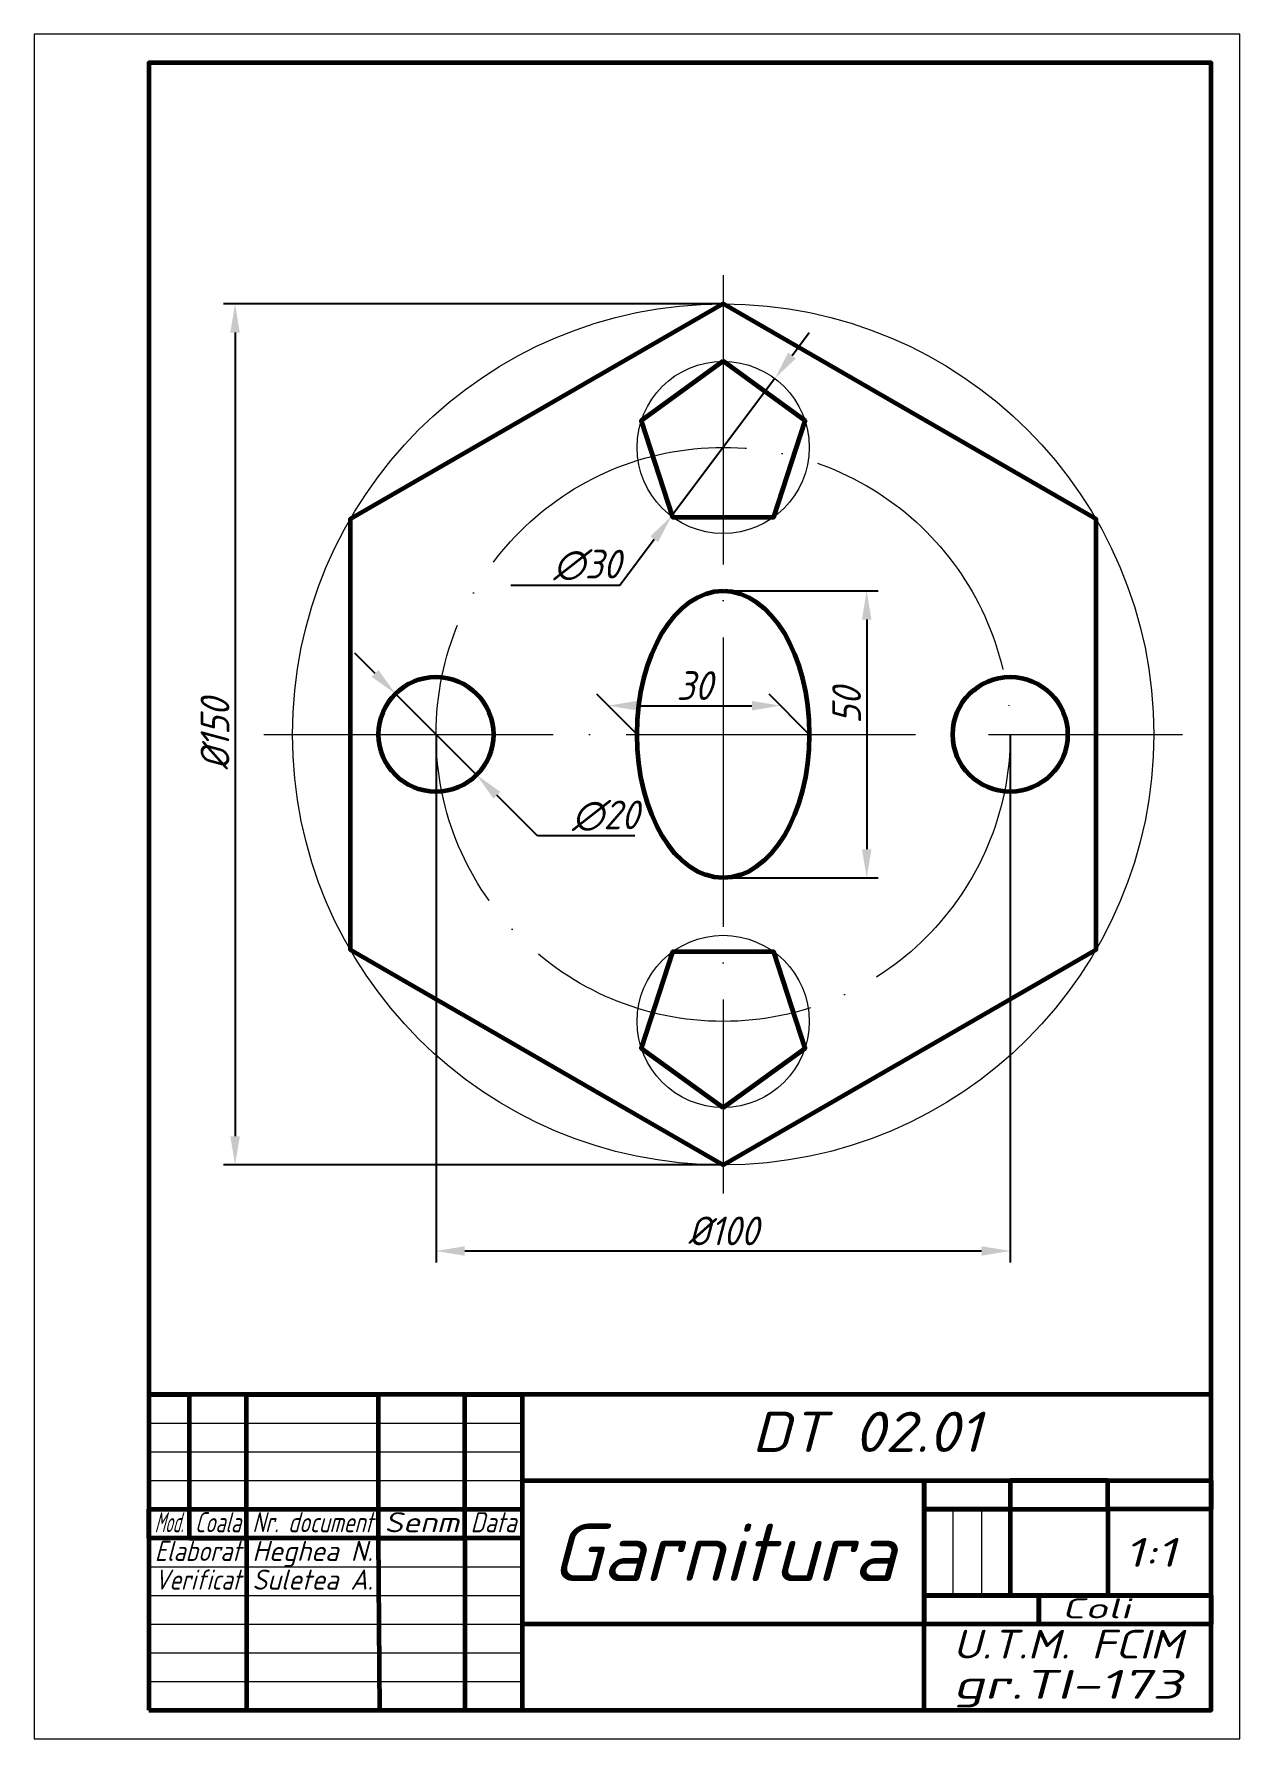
# Model space of a CAD drawing. Header units: millimetres. Extents: x 0 to 210, y 0 to 297.
import ezdxf
from ezdxf.enums import TextEntityAlignment as Align

# ---------------------------------------------------------------- set-up
doc = ezdxf.new("R2010")
doc.units = ezdxf.units.MM
doc.header["$LTSCALE"] = 2.1
doc.linetypes.add('ACAD_ISO04W100', pattern=[30, 24, -3, 0, -3])
for name, color, linetype, lineweight in [('Axe', 153, 'ACAD_ISO04W100', 20), ('Contur', 20, 'Continuous', 60), ('Cote', 92, 'Continuous', 20), ('Subțire', 51, 'Continuous', 20), ('Text10', 7, 'Continuous', 100), ('Text3.5', 7, 'Continuous', 35), ('Text5', 7, 'Continuous', 50), ('text7', 7, 'Continuous', 70)]:
    doc.layers.add(name, color=color, linetype=linetype, lineweight=lineweight)
doc.styles.get("Standard").update_dxf_attribs({"font": 'isocp.shx', "oblique": 15})
doc.dimstyles.new('Hejea-NORMA-2017', dxfattribs={"dimtxt": 5, "dimasz": 5, "dimexe": 2, "dimexo": 0, "dimgap": 1, "dimtad": 1, "dimtoh": 1, "dimdec": 0, "dimtxsty": 'Standard', "dimcen": 2.5, "dimadec": 0, "dimazin": 0, "dimtp": 0.05, "dimtm": 0.05, "dimtfac": 1, "dimtdec": 0, "dimtmove": 0, "dimatfit": 3, "dimldrblk": 'DOTSMALL', "dimfxl": 1, "dimlwd": 25, "dimlwe": 25, "dimarcsym": 0})

# ---------------------------------------------------------------- blocks, each defined once
blk = doc.blocks.new('*D16')
at = {"layer": 'Cote', "color": 0, "lineweight": 25, "transparency": 16777216}
for p, q in [((132, 241), (135, 245)), ((129, 237), (111, 213)), ((102, 201), (108, 209)), ((83.04, 201), (102, 201))]:
    blk.add_line(p, q, dxfattribs=at)
at = {"layer": 'Cote', "color": 0, "transparency": 16777216}
for points in [[(131.33, 241.5), (132.67, 240.5), (129, 237)], [(107.33, 209.5), (108.67, 208.5), (111, 213)]]:
    blk.add_solid(points, dxfattribs=at)
at = {"layer": 'Defpoints', "color": 0, "transparency": 16777216}
for p in [(129, 237), (111, 213)]:
    blk.add_point(p, dxfattribs=at)
at = {"layer": 'Cote', "color": 0, "transparency": 16777216, "insert": (92.02, 204.5), "char_height": 5, "attachment_point": 5}
blk.add_mtext('   ∅30', dxfattribs=at)
blk = doc.blocks.new('_DotSmall')
at = {"color": 0, "linetype": 'ByBlock', "const_width": 0.5}
blk.add_lwpolyline([(-0.0625, 0, 1), (0.0625, 0, 1)], format="xyb", close=True, dxfattribs=at)
blk = doc.blocks.new('*D17')
at = {"layer": 'Cote', "color": 0, "lineweight": 25, "transparency": 16777216}
for p, q in [((59.39, 185.61), (55.86, 189.14)), ((62.93, 182.07), (77.07, 167.93)), ((87.68, 157.32), (80.61, 164.39)), ((104.64, 157.32), (87.68, 157.32))]:
    blk.add_line(p, q, dxfattribs=at)
at = {"layer": 'Cote', "color": 0, "transparency": 16777216}
for points in [[(59.98, 186.2), (58.8, 185.02), (62.93, 182.07)], [(81.2, 164.98), (80.02, 163.8), (77.07, 167.93)]]:
    blk.add_solid(points, dxfattribs=at)
at = {"layer": 'Defpoints', "color": 0, "transparency": 16777216}
for p in [(62.93, 182.07), (77.07, 167.93)]:
    blk.add_point(p, dxfattribs=at)
at = {"layer": 'Cote', "color": 0, "transparency": 16777216, "insert": (96.66, 160.82), "char_height": 5, "attachment_point": 5}
blk.add_mtext('  ∅20  ', dxfattribs=at)
blk = doc.blocks.new('*D19')
at = {"layer": 'Cote', "color": 0, "lineweight": 25, "transparency": 16777216}
for p, q in [((70, 175), (70, 83)), ((170, 175), (170, 83)), ((75, 85), (165, 85))]:
    blk.add_line(p, q, dxfattribs=at)
at = {"layer": 'Cote', "color": 0, "transparency": 16777216}
for points in [[(75, 85.83), (75, 84.17), (70, 85)], [(165, 85.83), (165, 84.17), (170, 85)]]:
    blk.add_solid(points, dxfattribs=at)
at = {"layer": 'Defpoints', "color": 0, "transparency": 16777216}
for p in [(70, 175), (170, 175), (170, 85)]:
    blk.add_point(p, dxfattribs=at)
at = {"layer": 'Cote', "color": 0, "transparency": 16777216, "insert": (120, 88.5), "char_height": 5, "attachment_point": 5}
blk.add_mtext('%%C100', dxfattribs=at)
blk = doc.blocks.new('*D20')
at = {"layer": 'Cote', "color": 0, "lineweight": 25, "transparency": 16777216}
for p, q in [((120, 250), (33, 250)), ((35, 245), (35, 105)), ((120, 100), (33, 100))]:
    blk.add_line(p, q, dxfattribs=at)
at = {"layer": 'Cote', "color": 0, "transparency": 16777216}
for points in [[(34.17, 245), (35.83, 245), (35, 250)], [(34.17, 105), (35.83, 105), (35, 100)]]:
    blk.add_solid(points, dxfattribs=at)
at = {"layer": 'Defpoints', "color": 0, "transparency": 16777216}
for p in [(120, 250), (35, 100), (120, 100)]:
    blk.add_point(p, dxfattribs=at)
at = {"layer": 'Cote', "color": 0, "transparency": 16777216, "insert": (31.5, 175), "char_height": 5, "attachment_point": 5, "rotation": 90}
blk.add_mtext('%%C150', dxfattribs=at)
blk = doc.blocks.new('*D21')
at = {"layer": 'Cote', "color": 0, "lineweight": 25, "transparency": 16777216}
for p, q in [((120, 200), (147, 200)), ((145, 195), (145, 155)), ((120, 150), (147, 150))]:
    blk.add_line(p, q, dxfattribs=at)
at = {"layer": 'Cote', "color": 0, "transparency": 16777216}
for points in [[(144.17, 195), (145.83, 195), (145, 200)], [(144.17, 155), (145.83, 155), (145, 150)]]:
    blk.add_solid(points, dxfattribs=at)
at = {"layer": 'Defpoints', "color": 0, "transparency": 16777216}
for p in [(120, 200), (120, 150), (145, 150)]:
    blk.add_point(p, dxfattribs=at)
at = {"layer": 'Cote', "color": 0, "transparency": 16777216, "insert": (141.5, 180), "char_height": 5, "attachment_point": 5, "rotation": 90}
blk.add_mtext('50', dxfattribs=at)
blk = doc.blocks.new('*D22')
at = {"layer": 'Cote', "color": 0, "lineweight": 25, "transparency": 16777216}
for p, q in [((105, 175), (98, 182)), ((135, 175), (128, 182)), ((105, 180), (125, 180))]:
    blk.add_line(p, q, dxfattribs=at)
at = {"layer": 'Cote', "color": 0, "transparency": 16777216}
for points in [[(105, 180.83), (105, 179.17), (100, 180)], [(125, 180.83), (125, 179.17), (130, 180)]]:
    blk.add_solid(points, dxfattribs=at)
at = {"layer": 'Defpoints', "color": 0, "transparency": 16777216}
for p in [(130, 180), (105, 175), (135, 175)]:
    blk.add_point(p, dxfattribs=at)
at = {"layer": 'Cote', "color": 0, "transparency": 16777216, "insert": (115, 183.5), "char_height": 5, "attachment_point": 5}
blk.add_mtext('30', dxfattribs=at)

msp = doc.modelspace()

# ---------------------------------------------------------------- linework, layer by layer
at = {"layer": 'Axe'}
for p, q in [((120, 255), (120, 95)), ((40, 175), (200, 175))]:
    msp.add_line(p, q, dxfattribs=at)
msp.add_circle((120, 175), 50, dxfattribs=at)
at = {"layer": 'Contur'}
for p, q in [((20, 60), (27, 60)), ((27, 60), (27, 35)), ((37, 35), (37, 60)), ((37, 60), (60, 60)), ((60, 35), (60, 60)), ((75, 35), (75, 60)), ((75, 60), (85, 60)), ((85, 60), (85, 40)), ((20, 53), (20, 28)), ((85, 45), (205, 45)), ((155, 40), (155, 45)), ((155, 45), (155, 40)), ((187, 45), (170, 45)), ((170, 45), (170, 40)), ((187, 40), (187, 45)), ((205, 45), (205, 40)), ((20, 35), (20, 40)), ((20, 40), (85, 40)), ((85, 40), (85, 35)), ((170, 40), (155, 40)), ((155, 40), (187, 40)), ((155, 25), (155, 40)), ((155, 40), (155, 25)), ((170, 40), (170, 25)), ((205, 40), (187, 40)), ((187, 40), (187, 25)), ((27, 35), (20, 35)), ((85, 35), (27, 35)), ((27, 35), (37, 35)), ((37, 35), (37, 5)), ((60, 35), (75, 35)), ((60.21, 5), (60, 35)), ((60, 35), (75, 35)), ((75, 35), (75, 5)), ((85, 35), (85, 5)), ((187, 25), (155, 25)), ((155, 25), (205, 25)), ((155, 20), (155, 25)), ((155, 25), (155, 20)), ((170, 25), (205, 25)), ((205, 25), (171, 25)), ((175, 20), (175, 25)), ((175, 25), (175, 20)), ((205, 25), (205, 20)), ((155, 20), (85, 20)), ((175, 20), (155, 20)), ((155.01, 5), (155.01, 20)), ((205, 20), (175, 20)), ((37, 5), (60.21, 5)), ((75, 5), (155.01, 5))]:
    msp.add_line(p, q, dxfattribs=at)
for points in [[(20, 5), (205, 5), (205, 292), (20, 292)], [(120, 100), (184.95, 137.5), (184.95, 212.5), (120, 250), (55.05, 212.5), (55.05, 137.5)], [(120, 240), (105.73, 229.64), (111.18, 212.86), (128.82, 212.86), (134.27, 229.64)], [(120, 110), (134.27, 120.36), (128.82, 137.14), (111.18, 137.14), (105.73, 120.36)], [(20, 5), (205, 5), (205, 60), (20, 60)]]:
    msp.add_lwpolyline(points, close=True, dxfattribs=at)
for centre in [(70, 175), (170, 175)]:
    msp.add_circle(centre, 10, dxfattribs=at)
msp.add_ellipse((120, 175), major_axis=(0, 25), ratio=0.6, dxfattribs=at)
at = {"layer": 'Subțire'}
for p, q in [((20, 55), (85, 55)), ((20, 50), (85, 50)), ((20, 45), (85, 45)), ((160, 40), (160, 25)), ((165, 40), (165, 25)), ((20, 30), (85, 30)), ((20, 25), (85, 25)), ((20, 20), (85, 20)), ((20, 15), (85, 15)), ((20, 10), (85, 10))]:
    msp.add_line(p, q, dxfattribs=at)
msp.add_lwpolyline([(0, 0), (210, 0), (210, 297), (0, 297)], close=True, dxfattribs=at)
for centre, radius in [((120, 175), 75), ((120, 225), 15), ((120, 125), 15)]:
    msp.add_circle(centre, radius, dxfattribs=at)

# ---------------------------------------------------------------- texts
at = {"layer": 'Text10', "oblique": 15, "width": 1.074067}
msp.add_text('Garnitura', height=10, dxfattribs=at).set_placement((90, 27.5), (150, 27.5), align=Align.FIT)
at = {"layer": 'Text3.5', "oblique": 15}
for s, width, p, p2 in [('Mod.', 0.58309, (21, 36), (26, 36)), ('Coala', 0.740614, (28, 36), (36, 36)), ('Nr. document', 0.794702, (38, 36), (59, 36)), ('Senm', 1.243799, (61, 36), (74, 36)), ('Data', 0.850896, (76, 36), (84, 36)), ('Elaborat', 0.865801, (21, 31), (36, 31)), ('Heghea N.', 1.061947, (38, 31), (59, 31)), ('Verificat', 0.832178, (21, 26), (36, 26)), ('Suletea A.', 0.991736, (38, 26), (59, 26)), ('Coli', 1.758242, (179, 21), (191, 21))]:
    msp.add_text(s, height=3.5, dxfattribs=dict(at, width=width)).set_placement(p, p2, align=Align.FIT)
at = {"layer": 'Text5', "oblique": 15}
for s, width, p, p2 in [('1:1', 1.565217, (190, 30), (199, 30)), ('U.T.M. FCIM', 1.28, (160, 14), (200, 14)), ('gr.TI-173', 1.541004, (160, 7), (200, 7))]:
    msp.add_text(s, height=5, dxfattribs=dict(at, width=width)).set_placement(p, p2, align=Align.FIT)
at = {"layer": 'text7', "oblique": 15, "width": 1.203008}
msp.add_text('DT 02.01', height=7, dxfattribs=at).set_placement((125, 50), (165, 50), align=Align.FIT)

# ---------------------------------------------------------------- dimensions: what is measured, and where the dimension line sits
at = {"layer": 'Cote'}
dim = msp.add_linear_dim(base=(35, 100), p1=(120, 250), p2=(120, 100), angle=90, text='%%C<>', dimstyle='Hejea-NORMA-2017', dxfattribs=at)
dim.commit()
dim.dimension.update_dxf_attribs({"geometry": '*D20', "text_midpoint": (31.5, 175)})
dim = msp.add_diameter_dim_2p(p1=(129, 237), p2=(111, 213), text='   <>', dimstyle='Hejea-NORMA-2017', dxfattribs=at)
dim.commit()
dim.dimension.update_dxf_attribs({"geometry": '*D16', "text_midpoint": (92.02, 204.5)})
dim = msp.add_linear_dim(base=(145, 150), p1=(120, 200), p2=(120, 150), angle=90, dimstyle='Hejea-NORMA-2017', dxfattribs=at)
dim.commit()
dim.dimension.update_dxf_attribs({"geometry": '*D21', "text_midpoint": (145, 180), "dimtype": 160})
dim = msp.add_diameter_dim_2p(p1=(62.93, 182.07), p2=(77.07, 167.93), text='  <>  ', dimstyle='Hejea-NORMA-2017', override={"dimtxt": 5, "dimexe": 2}, dxfattribs=at)
dim.commit()
dim.dimension.update_dxf_attribs({"geometry": '*D17', "text_midpoint": (96.66, 157.32), "dimtype": 163})
dim = msp.add_linear_dim(base=(130, 180), p1=(105, 175), p2=(135, 175), dimstyle='Hejea-NORMA-2017', dxfattribs=at)
dim.commit()
dim.dimension.update_dxf_attribs({"geometry": '*D22', "text_midpoint": (115, 183.5)})
dim = msp.add_linear_dim(base=(170, 85), p1=(70, 175), p2=(170, 175), text='%%C<>', dimstyle='Hejea-NORMA-2017', dxfattribs=at)
dim.commit()
dim.dimension.update_dxf_attribs({"geometry": '*D19', "text_midpoint": (120, 88.5)})

doc.saveas('drawing.dxf')
